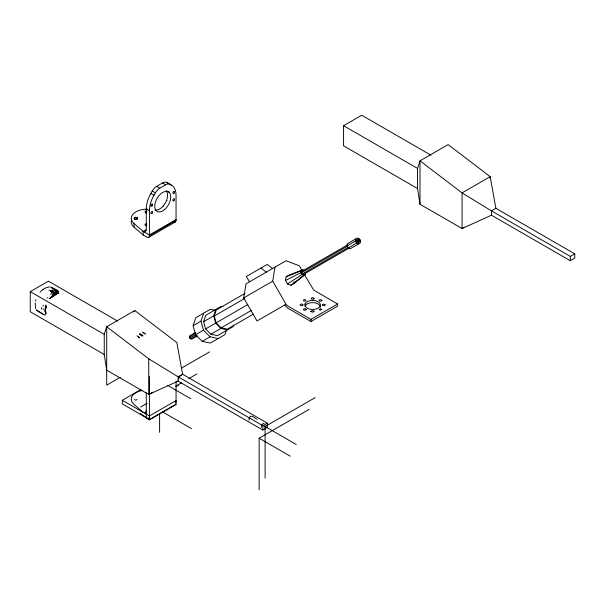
<?xml version="1.0" encoding="UTF-8"?>
<svg xmlns="http://www.w3.org/2000/svg" width="605" height="605" viewBox="0 0 605 605"><rect width="100%" height="100%" fill="white"/><g stroke="black" fill="none" stroke-linecap="round" stroke-linejoin="round"><path stroke-width="0.91" d="M35.181 302.939L35.634 308.656M46.018 306.221L45.473 310.221L46.093 313.692M52.272 290.831C51.947 288.245 58.511 292.344 57.316 293.554M50.48 291.459C50.147 288.714 56.409 292.669 55.531 294.106L50.548 291.36L55.191 294.317L50.344 298.22M45.405 309.82L46.124 306.032L45.625 308.278M57.051 292.88L56.991 293.675L56.091 294.189L55.947 293.198M305.669 272.431L305.344 274.413L303.786 275.313L301.91 274.602L300.806 272.696L301.131 270.707L302.689 269.807L303.937 270.284M305.344 274.413L293.811 283.632L290.952 285.28L287.504 283.979L285.484 280.478L286.082 276.84L288.933 275.192L302.689 269.807M349.319 247.989L303.597 274.39L302.349 273.921L301.615 272.643L301.827 271.32L347.55 244.927M357.442 240.684L357.585 239.769L359.166 239.686L359.673 240.563L358.803 241.879L357.442 240.684L359.166 239.686M346.907 245.963L347.255 243.815L357.358 237.977L359.4 238.756L360.588 240.813L360.24 242.968L350.136 248.799L348.094 248.027L346.907 245.963L355.324 241.108L355.672 238.952M285.288 304.67L257.027 320.983L243.702 297.917L245.993 283.866L286.044 260.747L299.354 265.784L302.107 270.556M284.713 304.996L287.587 308.036L310.97 321.535L337.605 306.16L337.605 303.99L310.97 319.364L287.587 305.865L286.044 304.232L272.719 281.159L275.01 267.115M293.811 283.632L294.106 281.817M359.514 241.463L359.673 240.563M44.687 311.62L45.889 304.928M178.679 377.875L178.664 379.365M52.348 290.771L52.393 290.029M50.548 291.36L50.896 290.468M137.116 399.572L135.754 400.17L134.416 399.572M261.557 425.496L261.594 427.38M35.529 301.01L35.877 299.732M104.249 334.353L106.692 326.76L134.802 310.531L176.857 342.596L182.574 374.23L267.304 423.152L267.304 427.47L262.85 430.042L178.12 381.12L148.747 394.468L106.692 370.192L104.249 354.485L104.249 334.353L30.25 291.633L30.25 311.764L104.249 354.485M417.563 168.432L420.006 160.832L448.123 144.603L490.171 176.668L495.888 208.309L574.75 253.835L574.75 258.161L570.303 260.725L491.442 215.198L462.061 228.546L420.006 204.263L417.563 188.556L417.563 168.432L343.564 125.704L343.564 145.835L417.563 188.556M358.803 241.879L359.423 240.737M233.477 325.104L232.94 326.708L217.498 335.624L210.888 334.255L205.587 328.931L203.628 321.694L205.753 315.288L221.196 306.364L222.852 306.705M227.548 329.823L220.938 328.454L215.637 323.13L213.686 315.886L215.804 309.48M226.459 330.194L224.992 334.625L210.389 343.058L202.161 341.356L195.559 334.724L193.124 325.702L195.763 317.723L210.366 309.291L214.941 310.236M218.269 338.505L210.041 336.803L203.446 330.171L201.004 321.149L203.651 313.171M253.351 314.139L227.359 329.15L221.135 327.872L216.136 322.843L214.283 316.007L216.287 309.964L244.934 293.425M249.071 418.206L249.063 420.135M197.313 335.941L191.687 339.193L189.728 338.089L189.758 335.858L195.392 332.606M305.003 306.183L305.933 304.799A7.767 4.485 0 0 1 308.626 303.249C312.233 302.152 316.763 302.341 319.561 305.132A7.608 4.394 0 0 1 320.348 307.287M45.239 308.074L45.519 307.537M166.95 182.529L171.457 185.13A22.158 12.788 -60 0 1 176.047 195.279L176.047 220.349L149.42 235.723A3.547 2.049 60 0 1 146.909 237.168L143.151 234.997L143.151 231.382A4.432 2.556 60 0 0 146.281 229.575L146.281 208.846A22.158 12.788 -60 0 1 150.879 193.396L152.248 191.021A8.863 5.12 -60 0 1 156.68 186.348L162.518 182.975A8.863 5.12 -60 0 1 166.95 182.529L168.319 183.323A22.158 12.788 -60 0 1 170.255 184.918M149.42 235.723L149.42 210.653A22.158 12.788 -60 0 1 154.01 195.203L155.379 192.829A8.863 5.12 -60 0 1 159.811 188.155L165.657 184.782A8.863 5.12 -60 0 1 170.081 184.343L171.457 185.13M178.967 377.165L180.275 375.72L181.545 375.629M261.98 424.665L263.228 423.47L264.173 423.356M249.487 417.367C251.559 413.964 254.977 418.72 257.261 419.356M49.345 298.628L54.223 293.962L52.431 295.142L54.223 293.962M50.2 298.431L51.546 296.964M133.561 311.862L134.802 310.531M40.043 292.185L41.284 290.876M357.948 241.561L359.113 240.919M52.476 296.647L51.364 297.35M51.024 297.365L52.499 295.989M41.889 290.453L43.076 289.47M290.952 285.28L303.786 275.313M50.563 294.431L51.977 293.357M53.119 291.814L52.574 292.223L53.21 291.844M51.47 297.335L56.204 294.59M54.76 292.525L56.862 293.712L54.669 292.427L53.656 292.843L55.531 294.106L55.962 293.773M42.554 289.75L45.632 287.904L49.618 286.793M42.925 305.964L43.847 305.351M287.504 283.979L301.91 274.602M137.04 217.588L136.722 219.577M30.25 291.633L48.415 281.143L117.536 321.051M143.151 234.997L134.053 227.185L134.053 223.563L143.151 231.382L146.38 229.514M176.047 219.623L149.42 234.997L143.151 231.382M148.679 237.341L175.314 221.967M343.564 125.704L361.729 115.222L430.851 155.122M193.124 325.702L201.004 321.149M243.702 297.917L272.719 281.159M203.628 321.694L213.686 315.886M214.283 316.007L244.337 298.658M189.403 336.902L195.733 333.249M120.342 377.27L106.692 385.158L106.692 326.76L148.747 358.825L178.12 376.802L262.85 425.723L267.304 423.152M301.615 272.643L347.92 245.91M189.728 338.089L203.446 330.171M205.587 328.931L215.637 323.13M216.136 322.843L247.808 304.557M356.693 241.69L356.549 239.988L358.417 238.915L359.816 239.882L359.96 241.599L358.099 242.673L356.693 241.69L357.283 241.35L357.147 239.648M359.226 240.23L359.816 239.882M302.349 273.921L347.845 247.657M190.598 338.959L196.92 335.306M348.094 248.027L356.511 243.165L358.553 243.944M221.135 327.872L251.188 310.524M210.888 334.255L220.938 328.454M202.161 341.356L210.041 336.803M176.047 404.17L149.42 419.552L122.331 403.913L122.331 400.291L140.889 389.575M181.379 368.173L209.602 351.876M182.574 374.23L178.12 376.802L178.12 381.12M152.762 392.153L148.747 394.468L148.747 358.825M175.881 386.066L181.53 382.806M188.79 378.617L196.852 373.958M140.685 406.999L147.121 403.285M176.093 386.572L178.513 385.173M495.888 208.309L491.442 210.873L491.442 215.198M464.474 227.155L462.061 228.546L462.061 192.904L420.006 160.832L420.006 204.263M176.047 400.555L149.42 415.93L122.331 400.291M146.281 392.622L146.281 418.093L149.42 419.9L176.047 404.526L176.047 380.984M265.111 478.079L265.111 426.51L315.114 397.644M490.171 178.551L490.171 176.668L462.061 192.904L491.442 210.873L570.303 256.407L574.75 253.835M259.137 489.778L259.137 438.217L309.147 409.343M53.482 295.626L55.01 294.809M47.228 297.993L47.916 297.63M134.499 219.048L134.809 219.229A1.792 1.036 0 0 0 137.562 218.337A1.792 1.036 0 0 0 134.9 217.414A1.792 1.036 0 0 0 134.839 219.207M285.484 280.478L300.806 272.696M286.082 276.84L301.131 270.707M48.899 290.324L49.512 290.09M56.749 291.383L56.288 291.519L58.836 291.625L58.451 291.224M57.747 292.699L58.609 292.608M57.649 293.508L58.935 293.463M36.247 310.04L36.776 310.04M358.576 239.988L357.585 239.769M44.664 315.099L36.481 310.32M50.971 287.526L57.437 290.899M50.873 286.952L57.762 290.544M50.502 290.604L55.282 293.682M162.518 182.975L165.657 184.782M156.68 186.348L159.811 188.155M152.248 191.021L155.379 192.829M150.879 193.396L154.01 195.203M337.605 303.99L313.662 290.082L304.406 274.534M146.281 208.846L149.42 210.653M142.236 331.948L145.525 334.24M139.763 333.416L143.143 335.911M140.557 334.232L142.145 335.147M139.377 334.27L141.487 335.495M136.98 335.783L139.702 337.877M265.111 426.51L296.276 444.509M167.593 385.355L190.764 398.74M259.137 438.217L290.309 456.208M162.276 411.74L191.505 428.612M53.996 293.047L55.925 294.181M143.748 332.818L145.041 333.597M36.784 310.184L43.008 314.146M141.003 335.215L142.062 336.206M357.283 241.35L358.697 242.325M138.341 336.932L139.014 337.446M358.886 239.814L358.304 239.353M272.583 268.514L267.266 264.423L246.371 276.477L249.479 281.854M260.997 268.038L266.321 272.129M140.352 413.487L146.909 418.063A3.547 2.049 60 0 0 149.42 416.618M45.231 314.146L45.655 314.857M358.515 240.389L358.735 240.775M355.324 241.108L356.511 243.165M43.023 308.905L43.28 309.654M45.488 311.507L45.889 313.246M41.458 307.605L41.518 308.943M570.303 256.407L570.303 260.725M310.97 319.364L310.97 321.535M262.85 425.723L262.85 430.042M159.599 413.563L159.599 432.31M149.42 376.582L149.42 419.9M146.281 410.462A4.432 2.556 60 0 1 143.151 412.277L134.053 404.458L131.716 401.591L131.262 398.294A16.055 9.272 0 0 1 142.107 390.467M176.047 401.244A3.547 2.049 60 0 1 175.329 402.854M176.047 220.349A3.547 2.049 60 0 1 173.998 222.005M167.063 190.825A7.426 4.288 -60 0 1 166.64 191.414M166.307 190.961A11.298 6.526 -60 0 1 165.157 203.272A11.298 6.526 -60 0 1 155.039 210.056M163.63 206.328A8.046 4.643 -60 0 1 163.395 205.776M168.886 191.384A13.733 7.933 -60 0 1 169.128 192.36M146.675 225.846A1.354 0.779 0 0 1 145.495 225.06A1.354 0.779 0 0 1 146.72 224.296M146.75 225.748A1.792 1.036 0 0 1 145.049 224.735A1.792 1.036 0 0 1 146.682 223.684M146.675 213.058A1.354 0.779 0 0 1 145.495 212.272A1.354 0.779 0 0 1 146.72 211.508M146.75 212.96A1.792 1.036 0 0 1 145.049 211.939A1.792 1.036 0 0 1 146.682 210.888M134.113 223.54A15.874 9.166 0 0 1 133.039 214.087A15.874 9.166 0 0 1 147.045 209.141M134.113 227.162A15.874 9.166 0 0 1 131.542 220.22M166.504 200.505A7.305 4.22 -60 0 1 167.071 200.618M311.643 311.545A7.608 4.394 0 0 1 310.388 311.393M306.19 309.337L306.168 309.647A1.437 0.832 0 0 1 305.101 310.267L303.665 309.987L303.445 309.11L305.223 308.663L306.19 309.337M321.86 300.292L321.837 300.602A1.437 0.832 0 0 1 320.763 301.222L319.327 300.942L319.115 300.065L320.884 299.619L321.86 300.292M302.946 304.807L302.923 305.117A1.437 0.832 0 0 1 301.85 305.737L300.413 305.457A1.437 0.817 3.5 0 1 300.209 304.595L300.942 304.171A1.437 0.885 -0.5 0 1 302.44 304.292L302.946 304.807M314.025 298.409L314.003 298.726A1.437 0.832 0 0 1 312.929 299.339L311.492 299.067A1.437 0.817 3.5 0 1 311.28 298.197L312.021 297.773A1.429 0.885 -0.5 0 1 313.519 297.894L314.025 298.409M314.025 311.204L313.995 311.514A1.437 0.832 0 0 1 312.921 312.135L311.484 311.855L311.28 310.985L312.528 310.486L314.025 311.204M325.097 304.807L325.074 305.117A1.437 0.832 0 0 1 324 305.737L322.563 305.457L322.359 304.595L323.607 304.088L325.097 304.807M305.003 304.012C304.202 306.599 307.037 308.406 309.185 308.951A7.608 4.394 0 0 0 312.921 309.405A7.88 4.553 0 0 0 316.574 308.777A7.767 4.485 0 0 0 319.266 307.227A7.88 4.553 0 0 0 320.348 305.117A7.608 4.394 0 0 0 319.561 302.961C316.763 300.171 312.233 299.982 308.626 301.078A7.767 4.485 0 0 0 305.918 302.629L305.003 304.012M264.317 426.192L264.385 426.903L264.929 426.003L264.317 426.192M303.574 300.118L303.581 300.693L304.769 301.146L306.054 300.405L304.769 299.664L303.574 300.118M321.716 309.442L320.431 310.184L319.145 309.442L320.431 308.701L321.716 309.442M57.641 292.563L55.41 291.194L57.641 292.563M151.961 205.95A1.218 0.703 -60 0 0 152.392 204.051A1.218 0.703 -60 0 0 150.94 205.284A1.218 0.703 -60 0 0 151.961 205.95M151.961 213.368A1.218 0.703 -60 0 0 152.392 211.47A1.218 0.703 -60 0 0 150.94 212.695A1.218 0.703 -60 0 0 151.961 213.368M173.892 200.709A1.218 0.703 -60 0 0 174.331 198.811A1.218 0.703 -60 0 0 172.871 200.036A1.218 0.703 -60 0 0 173.892 200.709M173.892 193.29A1.218 0.703 -60 0 0 174.331 191.392A1.218 0.703 -60 0 0 172.871 192.617A1.218 0.703 -60 0 0 173.892 193.29M135.074 219.35A1.354 0.779 0 0 0 137.116 218.692A1.354 0.779 0 0 0 135.112 217.997A1.354 0.779 0 0 0 135.074 219.35M164.568 209.58A11.298 6.526 -60 0 0 168.545 191.974A11.298 6.526 -60 0 0 155.077 203.424A11.298 6.526 -60 0 0 164.568 209.58"/></g></svg>
